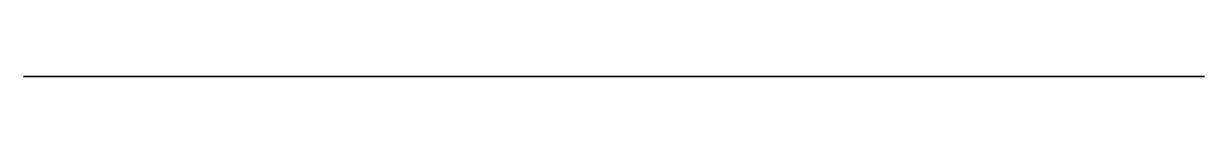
# Model space of a CAD drawing. Header units: millimetres. Extents: x 2092.1 to 2161.3, y 0 to 0.
import ezdxf

# ---------------------------------------------------------------- set-up
doc = ezdxf.new("R2010")
doc.units = ezdxf.units.MM
doc.layers.add('Object', color=3, linetype='Continuous')

msp = doc.modelspace()

# ---------------------------------------------------------------- linework, layer by layer
at = {"layer": 'Object', "extrusion": (0, -1, 0)}
for p, q in [((2092.064, 0, -45.656), (2096.064, 0, -45.656)), ((2096.064, 0, -55.656), (2092.064, 0, -55.656)), ((2101.064, 0, -50.656), (2101.064, 0, -50.656)), ((2121.674, 0, -85.292), (2121.674, 0, -81.295)), ((2121.711, 0, -16.014), (2121.709, 0, -20.141)), ((2126.677, 0, -76.295), (2126.679, 0, -76.295)), ((2126.706, 0, -25.144), (2126.706, 0, -25.144)), ((2131.676, 0, -81.297), (2131.674, 0, -85.301)), ((2131.709, 0, -20.146), (2131.711, 0, -16.015)), ((2152.346, 0, -50.656), (2152.346, 0, -50.656)), ((2161.346, 0, -45.656), (2157.346, 0, -45.656)), ((2157.346, 0, -55.656), (2161.346, 0, -55.656))]:
    msp.add_line(p, q, dxfattribs=at)
for centre, radius in [((2109.838, -70.441), 5), ((2109.953, -30.773), 5), ((2126.707, -50.656), 15), ((2126.707, -50.656), 10), ((2143.575, -70.441), 5), ((2143.575, -30.87), 5)]:
    msp.add_circle(centre, radius, dxfattribs=at)
for centre, radius, start, end in [((2126.705, -50.656), 35, 188.21321, 261.73526), ((2126.705, -50.656), 35, 98.20345, 171.78679), ((2096.064, -50.656), 5, 0, 90), ((2096.064, -50.656), 5, 270, 0), ((2126.674, -81.295), 5, 89.96936, 180), ((2126.709, -20.144), 5, 179.96936, 269.96936), ((2126.676, -81.295), 5, 359.96936, 89.96936), ((2126.709, -20.144), 5, 269.96936, 359.96936), ((2126.705, -50.656), 35, 278.16169, 351.78679), ((2126.705, -50.656), 35, 8.21321, 81.77703), ((2157.346, -50.656), 5, 90, 180), ((2157.346, -50.656), 5, 180, 270)]:
    msp.add_arc(centre, radius, start, end, dxfattribs=at)

doc.saveas('drawing.dxf')
